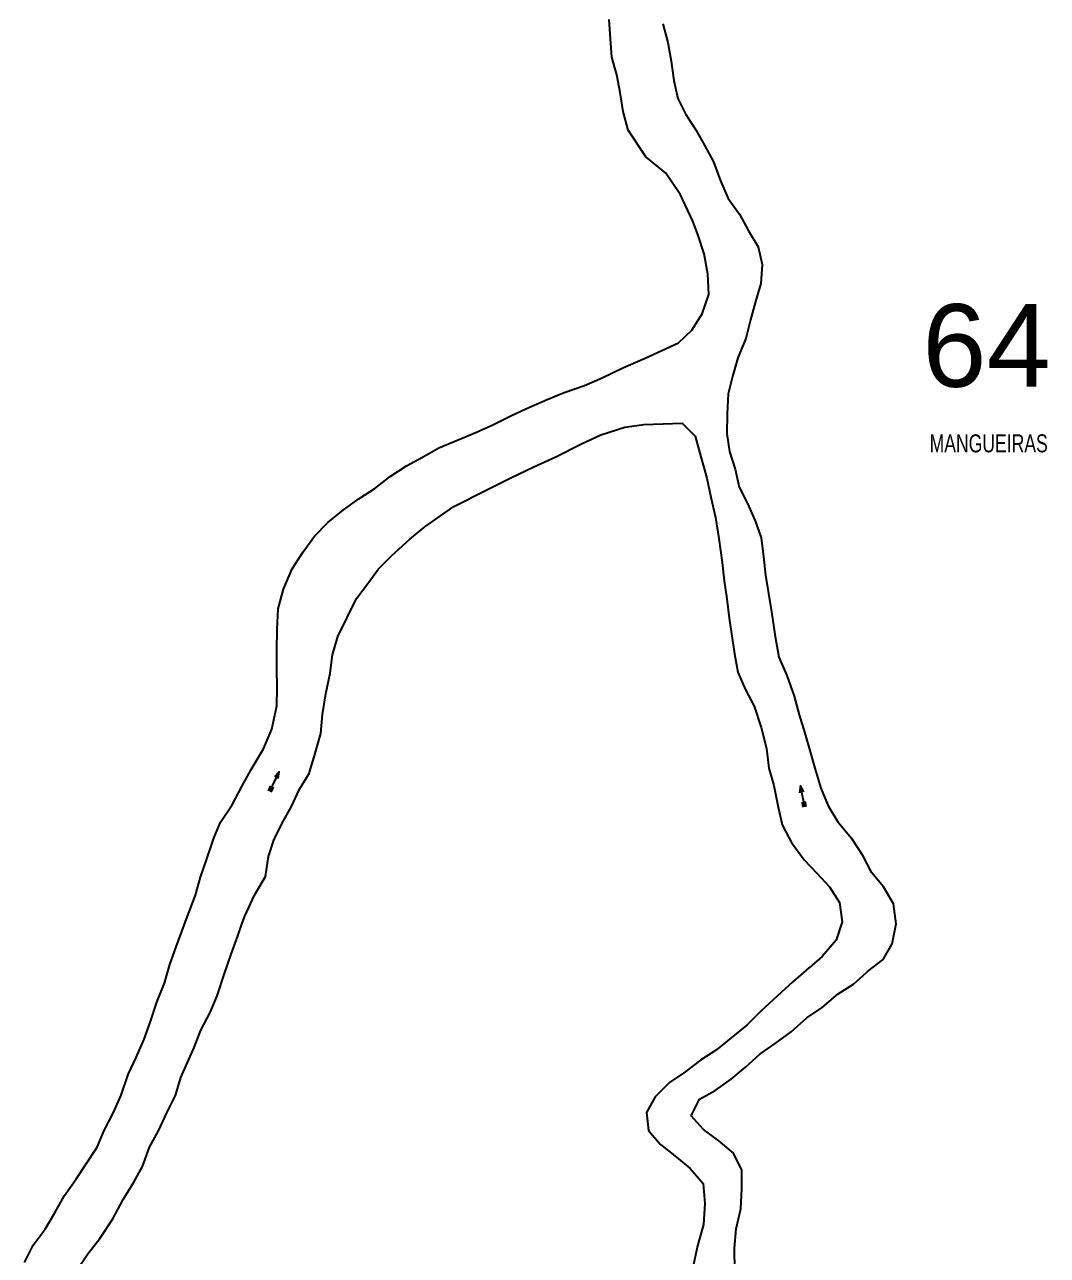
# Model space of a CAD drawing. Extents: x 203665 to 205970, y 4870865 to 4873745.
# Drawn here: x 204865.4 to 205150, y 4872032.4 to 4872375 of the extents above; entities that cross this region are included whole.
import ezdxf

# ---------------------------------------------------------------- set-up
doc = ezdxf.new("R2010")
doc.units = 0
doc.header["$LTSCALE"] = 1.5
doc.header["$MEASUREMENT"] = 0
for name, color, linetype in [('HD-CURSO-PERENE', 170, 'CONTINUOUS'), ('HD-TXT-PERENE', 170, 'CONTINUOUS'), ('LM-TXT-LSB', 7, 'CONTINUOUS')]:
    doc.layers.add(name, color=color, linetype=linetype)
doc.styles.add('ARIAL', font='ARIAL.SHX')
doc.styles.add('SWIS', font='swissko.ttf')

# ---------------------------------------------------------------- blocks, each defined once
blk = doc.blocks.new('COD035', base_point=(204642.388272, 4871347.708257))
at = {"layer": 'HD-CURSO-PERENE'}
for p, q in [((204642.388272, 4871348.113987), (204643.888272, 4871348.113987)), ((204642.388272, 4871347.713987), (204648.388272, 4871347.713987)), ((204642.388272, 4871347.313987), (204643.888272, 4871347.313987))]:
    blk.add_line(p, q, dxfattribs=at)
blk.add_lwpolyline([(204646.588272, 4871347.113987), (204648.388272, 4871347.713987), (204646.588272, 4871348.313987)], dxfattribs=at)

msp = doc.modelspace()

# ---------------------------------------------------------------- linework, layer by layer
at = {"layer": 'HD-CURSO-PERENE', "linetype": 'Continuous'}
for points in [[(204918.103554, 4872148.479712, 2.201877), (204919.913664, 4872152.992903, 2.201877), (204923.125154, 4872157.792161, 2.201877), (204925.826597, 4872162.861377, 2.201877), (204928.437963, 4872167.600644, 2.201877), (204931.869667, 4872173.339757, 2.201877), (204934.20112, 4872178.838905, 2.201877), (204935.572584, 4872185.38789, 2.201877), (204935.673531, 4872190.427107, 2.201877), (204935.594497, 4872195.756278, 2.201877), (204935.61546, 4872200.965469, 2.201877), (204935.676516, 4872206.634588, 2.201877), (204935.997624, 4872212.323705, 2.201877), (204937.468907, 4872217.782858, 2.201877), (204939.880409, 4872223.471977, 2.201877), (204942.931858, 4872228.211245, 2.201877), (204946.03325, 4872232.590569, 2.201877), (204949.774654, 4872236.379985, 2.201877), (204954.156134, 4872239.929439, 2.201877), (204958.387493, 4872242.968972, 2.201877), (204962.82887, 4872245.898523, 2.201877), (204967.09028, 4872249.188017, 2.201877), (204971.711698, 4872252.147564, 2.201877), (204976.152982, 4872254.567193, 2.201877), (204980.674314, 4872257.166795, 2.201877), (204986.075744, 4872259.396456, 2.201877), (204991.107086, 4872261.526132, 2.201877), (204995.728341, 4872263.605815, 2.201877), (205001.069839, 4872266.265408, 2.201877), (205005.6711, 4872268.395084, 2.201877), (205010.78247, 4872270.594749, 2.201877), (205015.583735, 4872272.544452, 2.201877), (205021.185159, 4872274.53415, 2.201877), (205026.136491, 4872276.693821, 2.201877), (205031.908087, 4872279.443401, 2.201877), (205038.119764, 4872282.182984, 2.201877), (205047.322285, 4872286.442334, 2.201877), (205051.06363, 4872289.9118, 2.201877), (205053.975021, 4872294.481094, 2.201877), (205055.746351, 4872299.890256, 2.201877), (205055.497346, 4872305.549376, 2.201877), (205054.448183, 4872311.168501, 2.201877), (205052.768858, 4872316.557662, 2.201877), (205051.359269, 4872320.237088, 2.201877), (205047.923899, 4872327.569301, 2.190657), (205043.868524, 4872333.652364, 2.190657), (205038.292383, 4872338.214661, 2.190657), (205033.30997, 4872345.637102, 2.190657), (205031.939205, 4872350.826688, 2.190657), (205031.088493, 4872356.086243, 2.190657), (205030.237818, 4872361.035826, 2.190657), (205028.777072, 4872365.96544, 2.190657), (205028.40644, 4872371.03499, 2.190657), (205028.10578, 4872376.414507, 2.190657)], [(205042.997696, 4872375.173915, 2.190657), (205044.418466, 4872369.994326, 2.190657), (205045.339174, 4872364.834759, 2.190657), (205046.05989, 4872359.395227, 2.190657), (205047.1906, 4872354.435631, 2.190657), (205049.401385, 4872349.935942, 2.190657), (205052.132199, 4872345.726201, 2.190657), (205054.653022, 4872341.216498, 2.190657), (205057.093823, 4872336.806789, 2.190657), (205059.054672, 4872331.507186, 2.190657), (205061.205498, 4872326.587538, 2.190657), (205064.346381, 4872322.197794, 2.190657), (205066.79721, 4872317.568106, 2.190657), (205069.478046, 4872313.10839, 2.190657), (205070.588746, 4872308.20879, 2.190657), (205070.219317, 4872302.909297, 2.190657), (205068.769727, 4872297.889829, 2.190657), (205067.400154, 4872292.810363, 2.190657), (205066.050592, 4872287.650904, 2.190657), (205063.830953, 4872282.261507, 2.190657), (205062.341378, 4872277.072057, 2.190657), (205061.181809, 4872272.162565, 2.190657), (205060.852406, 4872266.683087, 2.190657), (205060.783038, 4872261.1636, 2.190657), (205061.543713, 4872256.124029, 2.190657), (205063.154471, 4872251.244403, 2.190657), (205064.265185, 4872246.224814, 2.190657), (205066.535982, 4872241.685125, 2.190657), (205068.676794, 4872236.885467, 2.190657), (205070.387553, 4872232.095828, 2.190657), (205070.998232, 4872226.866282, 2.190657), (205071.548894, 4872221.726731, 2.190657), (205072.429591, 4872216.617161, 2.190657), (205073.200276, 4872211.507596, 2.190657), (205074.22231, 4872204.685073, 2.190657), (205075.291439, 4872198.855981, 2.201877), (205077.450906, 4872193.746777, 2.201877), (205079.560249, 4872188.01767, 2.201877), (205080.889556, 4872182.888469, 2.201877), (205082.518911, 4872177.719275, 2.201877), (205083.908286, 4872172.900025, 2.201877), (205085.30765, 4872168.010787, 2.201877), (205086.966938, 4872162.441654, 2.201877), (205088.956406, 4872157.512423, 2.201877), (205091.69611, 4872153.093113, 2.201877), (205095.503547, 4872148.476784, 2.201877)], [(204935.022977, 4872148.479433, 2.201877), (204937.12686, 4872152.70297, 2.201877), (204939.668183, 4872157.282262, 2.201877), (204941.949517, 4872162.191502, 2.201877), (204944.580811, 4872166.520833, 2.201877), (204946.162078, 4872171.780018, 2.201877), (204947.85347, 4872177.609114, 2.201877), (204948.304544, 4872182.978281, 2.201877), (204949.215771, 4872188.707392, 2.201877), (204950.457053, 4872194.396509, 2.201877), (204951.118122, 4872199.525713, 2.201877), (204952.52934, 4872204.694912, 2.201877), (204957.772277, 4872215.273275, 2.201877), (204960.893629, 4872219.412636, 2.201877), (204963.924954, 4872223.502004, 2.201877), (204967.596328, 4872227.201434, 2.201877), (204972.56811, 4872231.780729, 2.201877), (204976.779536, 4872235.210202, 2.201877), (204984.817736, 4872240.856807, 2.201877), (204994.025568, 4872245.460723, 2.201877), (205000.675669, 4872248.785773, 2.201877), (205007.069997, 4872251.85505, 2.201877), (205013.208551, 4872254.668555, 2.201877), (205020.370199, 4872258.249378, 2.201877), (205025.741434, 4872260.807109, 2.201877), (205032.375141, 4872262.965962, 2.201877), (205037.706273, 4872263.645864, 2.201877), (205043.097336, 4872263.895832, 2.201877), (205048.338348, 4872264.01582, 2.201877), (205051.958363, 4872260.386389, 2.201877), (205053.607619, 4872254.657281, 2.201877), (205055.186824, 4872248.718206, 2.201877), (205056.376084, 4872243.479022, 2.201877), (205057.605259, 4872237.739915, 2.201877), (205058.594378, 4872231.940818, 2.201877), (205059.523315, 4872225.211865, 2.201877), (205060.092493, 4872220.16265, 2.201877), (205060.771702, 4872215.173426, 2.201877), (205061.480835, 4872209.734272, 2.201877), (205062.959289, 4872199.825814, 2.201877), (205063.89852, 4872194.686614, 2.201877), (205066.02802, 4872189.787378, 2.201877), (205068.397628, 4872185.228089, 2.201877), (205070.346916, 4872179.359004, 2.201877), (205071.866126, 4872173.509915, 2.201877), (205072.515237, 4872168.020768, 2.201877), (205073.894605, 4872163.171524, 2.201877), (205075.003793, 4872157.622387, 2.201877), (205076.233027, 4872152.203231, 2.201877), (205078.156427, 4872148.47707, 2.201877)], [(204865.430797, 4872030.341889, 2.201877), (204867.772136, 4872035.211136, 2.201877), (204871.143582, 4872039.610457, 2.201877), (204873.844944, 4872044.239741, 2.201877), (204876.486332, 4872049.068994, 2.201877), (204879.647744, 4872053.49831, 2.201877), (204882.559086, 4872057.797646, 2.201877), (204885.590521, 4872062.486921, 2.201877), (204887.581742, 4872067.07621, 2.201877), (204890.053105, 4872071.945457, 2.201877), (204892.25445, 4872076.994675, 2.201877), (204894.245874, 4872082.683794, 2.201877), (204896.50718, 4872087.463054, 2.201877), (204898.708527, 4872092.522271, 2.201877), (204900.48978, 4872097.5015, 2.201877), (204902.221099, 4872102.890665, 2.201877), (204904.342472, 4872108.169847, 2.201877), (204905.863713, 4872113.349044, 2.201877), (204907.59494, 4872118.238287, 2.201877), (204910.511682, 4872126.027828, 2.201877), (204912.978603, 4872132.61606, 2.201877), (204914.369801, 4872137.695272, 2.201877), (204916.071004, 4872142.48453, 2.201877), (204917.772277, 4872147.653729, 2.201877), (204918.103554, 4872148.479712, 2.201877)], [(204879.943143, 4872028.202241, 2.201877), (204883.004566, 4872032.791532, 2.201877), (204886.355979, 4872037.030877, 2.201877), (204889.997684, 4872042.560023, 2.201877), (204892.849202, 4872047.8792, 2.201877), (204895.830657, 4872052.728451, 2.201877), (204898.191915, 4872057.137769, 2.201877), (204900.173272, 4872062.476942, 2.201877), (204902.644576, 4872067.026238, 2.201877), (204905.035943, 4872071.995469, 2.201877), (204907.367272, 4872076.824722, 2.201877), (204908.878483, 4872081.853942, 2.201877), (204912.630727, 4872090.192651, 2.201877), (204914.421967, 4872095.091892, 2.201877), (204917.093364, 4872099.941142, 2.201877), (204918.984581, 4872104.610419, 2.201877), (204920.97605, 4872110.549499, 2.201877), (204922.887449, 4872116.188625, 2.201877), (204924.718734, 4872121.287836, 2.201877), (204925.987618, 4872124.808073, 2.201877), (204926.690113, 4872126.756988, 2.201877), (204929.3917, 4872132.606083, 2.201877), (204932.433242, 4872137.86527, 2.201877), (204933.294421, 4872143.384413, 2.201877), (204934.885608, 4872148.203667, 2.201877), (204935.022977, 4872148.479433, 2.201877)], [(205078.156427, 4872148.47707, 2.201877), (205078.782599, 4872147.264002, 2.201877), (205082.292372, 4872142.434757, 2.201877), (205085.862363, 4872138.725338, 2.201877), (205089.37233, 4872134.94593, 2.201877), (205092.112041, 4872130.566614, 2.201877), (205092.871197, 4872125.207448, 2.201877), (205091.199938, 4872120.078243, 2.201877), (205087.32838, 4872115.588935, 2.201877), (205083.681771, 4872112.379218, 2.201877), (205083.557057, 4872112.269446, 2.201877), (205079.18554, 4872108.510024, 2.201877), (205074.843978, 4872104.480645, 2.201877), (205070.282351, 4872100.321285, 2.201877), (205066.370893, 4872096.411887, 2.201877), (205061.959418, 4872092.922424, 2.201877), (205057.938048, 4872089.602934, 2.201877), (205053.456675, 4872086.743373, 2.201877), (205049.145241, 4872083.373891, 2.201877), (205044.883899, 4872080.454339, 2.201877), (205040.90242, 4872076.504947, 2.201877), (205038.421149, 4872072.145621, 2.201877), (205039.000327, 4872067.086408, 2.201877), (205042.34024, 4872063.187018, 2.201877), (205046.750435, 4872059.727562, 2.201877), (205050.620582, 4872056.558059, 2.201877), (205054.250502, 4872052.39871, 2.201877), (205054.639541, 4872046.779584, 2.201877), (205054.298397, 4872040.920494, 2.201877), (205052.626992, 4872035.001412, 2.201877), (205051.555827, 4872029.772223, 2.201877)], [(205063.047656, 4872027.922525, 2.201877), (205062.938817, 4872034.341528, 2.201877), (205063.369898, 4872039.770685, 2.201877), (205064.651153, 4872045.269832, 2.201877), (205064.992263, 4872050.94895, 2.201877), (205065.003231, 4872056.198134, 2.201877), (205062.51363, 4872060.917398, 2.201877), (205058.573497, 4872064.236877, 2.201877), (205054.283262, 4872067.356386, 2.201877), (205050.883334, 4872071.235779, 2.201877), (205053.164615, 4872075.855064, 2.201877), (205057.585885, 4872078.214703, 2.201877), (205061.967304, 4872081.434209, 2.201877), (205065.998671, 4872084.723703, 2.201877), (205069.950093, 4872088.393138, 2.201877), (205074.221436, 4872091.31269, 2.201877), (205078.67288, 4872094.592186, 2.201877), (205083.024412, 4872098.451592, 2.201877), (205087.345762, 4872101.351147, 2.201877), (205091.737298, 4872105.190557, 2.201877), (205096.018603, 4872107.890143, 2.201877), (205099.651181, 4872111.120569, 2.201877), (205099.919978, 4872111.359609, 2.201877), (205104.251409, 4872114.689097, 2.201877), (205106.802693, 4872119.048423, 2.201877), (205107.933938, 4872124.647555, 2.201877), (205107.164814, 4872130.196691, 2.201877), (205104.425168, 4872134.925953, 2.201877), (205101.095265, 4872138.865336, 2.201877), (205098.675693, 4872143.674586, 2.201877), (205095.505979, 4872148.473836, 2.201877), (205095.503547, 4872148.476784, 2.201877)]]:
    msp.add_polyline3d(points, dxfattribs=at)

# ---------------------------------------------------------------- block references
at = {"layer": 'HD-TXT-PERENE'}
for p, rotation in [((204933.693775, 4872161.518553), 65), ((205082.506515, 4872157.177616), 102)]:
    msp.add_blockref('COD035', p, dxfattribs=dict(at, rotation=rotation))

# ---------------------------------------------------------------- texts
at = {"layer": 'LM-TXT-LSB', "style": 'SWIS'}
msp.add_text('64', height=23, dxfattribs=at).set_placement((205115.183236, 4872274.175439))
at = {"layer": 'LM-TXT-LSB', "style": 'ARIAL', "width": 0.7}
msp.add_text('MANGUEIRAS', height=5, dxfattribs=at).set_placement((205117.21979, 4872255.919651))

doc.saveas('drawing.dxf')
